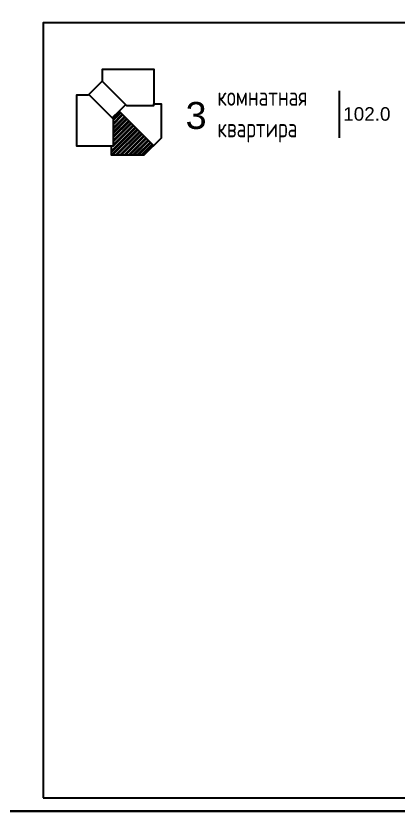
# Model space of a CAD drawing. Header units: millimetres. Extents: x -7516 to 14738, y -3327 to 3625.
# Drawn here: x 4030 to 4171.6, y 2731.3 to 3028.3 of the extents above; entities that cross this region are included whole.
import ezdxf

# ---------------------------------------------------------------- set-up
doc = ezdxf.new("R2010")
doc.units = ezdxf.units.MM
doc.header["$LTSCALE"] = 1.5
doc.layers.add('МЕБЕЛЬ ОСНОВ', color=7, linetype='Continuous')
doc.layers.add('Основные тонкие', color=7, linetype='Continuous')
doc.styles.add('ARIAL', font='arial.ttf')
doc.styles.add('СГЕНЕРИР_СТИЛЬ_1', font='txt.shx', dxfattribs={"width": 0.7})

# ---------------------------------------------------------------- blocks, each defined once
blk = doc.blocks.new('ГНГ')
at = {"layer": 'МЕБЕЛЬ ОСНОВ', "ltscale": 1.5}
for points in [[(-831.6, 407.1), (-785, 453.8), (-785, 492.1), (-615, 492.2), (-615, 377.6), (-590.6, 377.6), (-590.8, 262.9), (-648.8, 206.7), (-755.6, 206.7), (-755.6, 237.1), (-870, 237.1), (-870, 407.1), (-831.6, 407.1)], [(-786, 452.7), (-705.5, 372.2), (-615, 372.2), (-615, 377.6)], [(-830.6, 408.2), (-750, 327.6), (-750, 237.1), (-755.6, 237.1)], [(-730.1, 353.1), (-708.3, 374.9)], [(-730.1, 353.1), (-752.8, 330.4)], [(-730.1, 353.1), (-616.4, 238.6)]]:
    blk.add_lwpolyline(points, dxfattribs=at)

msp = doc.modelspace()

# ---------------------------------------------------------------- hatches: boundary and pattern name
at = {"layer": 'МЕБЕЛЬ ОСНОВ', "ltscale": 1.5, "true_color": 0x636466}
h = msp.add_hatch(dxfattribs=at)
h.set_pattern_fill('ANSI32', color=251, scale=0.117607)
h.set_pattern_definition([(45, (4671.5816, 3191.8158), (-0.7921075, 0.7921075), []), (45, (4672.1097, 3191.8158), (-0.7921075, 0.7921075), [])])
h.paths.add_polyline_path([(4077.2, 2976.72), (4080.83, 2980.25), (4068.11, 2993.06), (4065.89, 2990.84), (4065.89, 2980.12), (4065.27, 2976.72)])

# ---------------------------------------------------------------- linework, layer by layer
at = {"color": 18, "true_color": 0x000000}
for points in [[(4019.98, 2733.78), (4440.48, 2733.78), (4440.48, 3030.78), (4019.98, 3030.78)], [(4019.98, 2436.78), (4440.48, 2436.78), (4440.48, 2733.78), (4019.98, 2733.78)]]:
    msp.add_lwpolyline(points, close=True, dxfattribs=at)
at = {"layer": 'МЕБЕЛЬ ОСНОВ', "ltscale": 1.5}
msp.add_lwpolyline([(4149.55, 3000.53), (4149.55, 2983.18)], dxfattribs=at)
at = {"layer": 'Основные тонкие'}
msp.add_lwpolyline([(4039.98, 2738.78), (4435.48, 2738.78), (4435.48, 3025.78), (4039.98, 3025.78)], close=True, dxfattribs=at)

# ---------------------------------------------------------------- block references
at = {"layer": 'МЕБЕЛЬ ОСНОВ', "xscale": 0.1116487632328031, "yscale": 0.1116487632328031, "zscale": 0.1116487632328031}
msp.add_blockref('ГНГ', (4149.63, 2953.64), dxfattribs=at)

# ---------------------------------------------------------------- texts
at = {"layer": 'МЕБЕЛЬ ОСНОВ', "ltscale": 1.5, "attachment_point": 1}
for s, width, insert, char_height, style in [('\\pxqj;комнатная\\Pквартира', 27.9945, (4104.48, 3002.03), 7, 'СГЕНЕРИР_СТИЛЬ_1'), ('\\pxqr;3', 15.1598, (4085.31, 2996.45), 10, 'ARIAL'), ('\\pxqr;102.0', 15.1598, (4153.33, 2994.52), 5, 'ARIAL')]:
    msp.add_mtext_dynamic_manual_height_columns(s, width=width, gutter_width=12.5, heights=[0], dxfattribs=dict(at, insert=insert, char_height=char_height, style=style))

doc.saveas('drawing.dxf')
